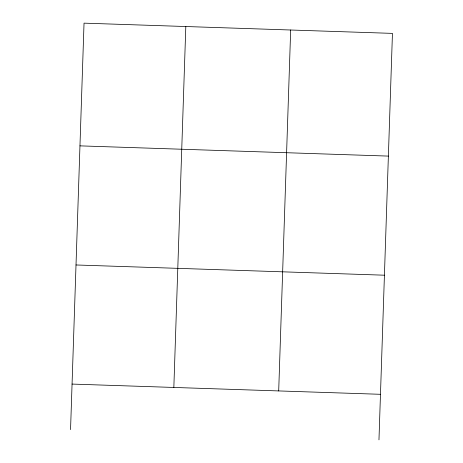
<?xml version="1.0" encoding="UTF-8"?>
<svg xmlns="http://www.w3.org/2000/svg" width="463" height="463" viewBox="0 0 463 463"><rect width="100%" height="100%" fill="white"/><g stroke="black" fill="none" stroke-linecap="round" stroke-linejoin="round"><path stroke-width="0.69" d="M70.55 429.618L84.034 23.15L392.45 33.382L378.965 439.85M173.839 387.45L185.813 26.524M278.697 390.928L290.671 30.002M79.966 145.862L388.376 156.095M76.013 264.969L384.429 275.201M72.06 384.076L380.476 394.302"/></g></svg>
